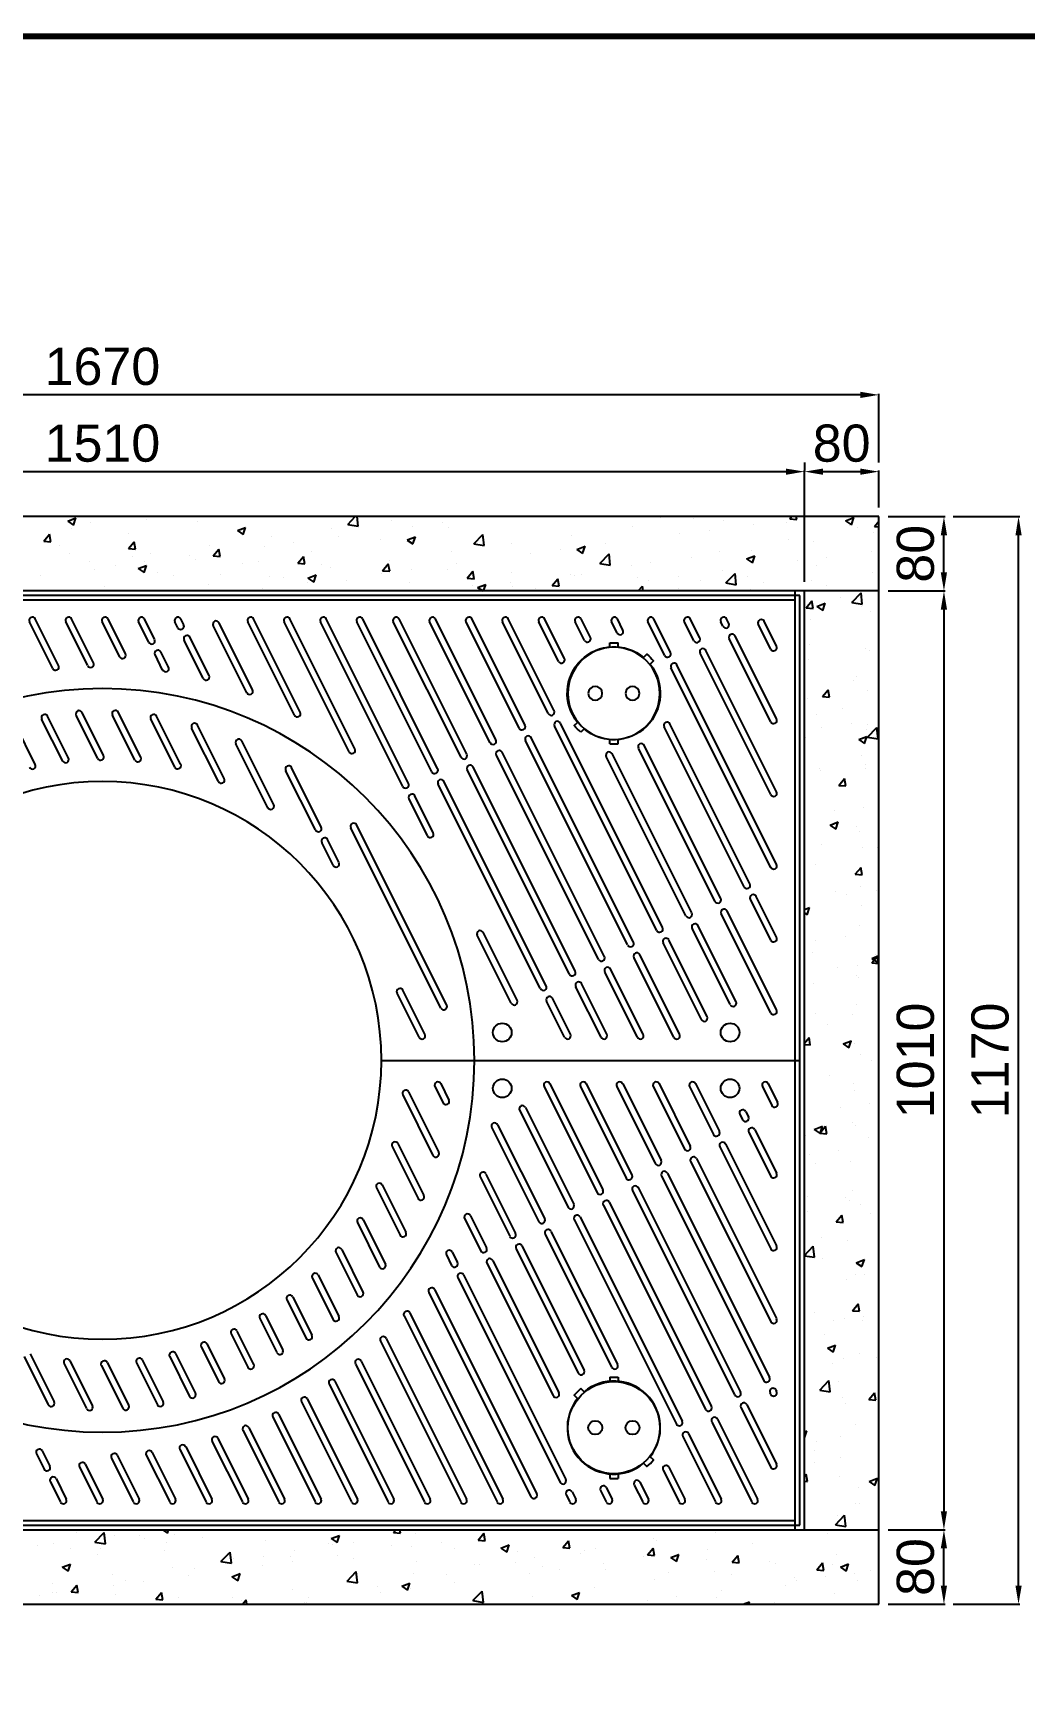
# Model space of a CAD drawing. Header units: millimetres. Extents: x 12459 to 17892, y -30913 to -27071.
# Drawn here: x 13525 to 14592, y -28987 to -27197 of the extents above; entities that cross this region are included whole.
import ezdxf

# ---------------------------------------------------------------- set-up
doc = ezdxf.new("R2010")
doc.units = ezdxf.units.MM
for name, color, linetype in [('LAYOUT', 7, 'Continuous'), ('받침틀', 251, 'Continuous'), ('압연강', 40, 'Continuous')]:
    doc.layers.add(name, color=color, linetype=linetype)
doc.styles.get("Standard").update_dxf_attribs({"font": 'arial.ttf'})
doc.dimstyles.new('ISO-25', dxfattribs={"dimtxt": 40, "dimasz": 20, "dimexe": 1.25, "dimexo": 10, "dimgap": 10, "dimtad": 1, "dimdec": 0, "dimtxsty": 'Standard', "dimcen": 2.5, "dimclrd": 3, "dimclre": 3, "dimclrt": 3, "dimadec": 0, "dimazin": 0, "dimtfac": 1, "dimtdec": 0, "dimtmove": 0, "dimatfit": 3, "dimfxl": 0, "dimarcsym": 0})

# ---------------------------------------------------------------- blocks, each defined once
blk = doc.blocks.new('*D7')
at = {"color": 3, "lineweight": -2, "transparency": 16777216}
for p, q in [((4485.9, -30233.9), (4485.9, -30242.7)), ((5995.9, -30362.3), (5995.9, -30242.7)), ((4505.9, -30243.9), (5975.9, -30243.9))]:
    blk.add_line(p, q, dxfattribs=at)
at = {"color": 3, "transparency": 16777216}
for points in [[(4505.9, -30240.6), (4505.9, -30247.3), (4485.9, -30243.9)], [(5975.9, -30240.6), (5975.9, -30247.3), (5995.9, -30243.9)]]:
    blk.add_solid(points, dxfattribs=at)
at = {"layer": 'Defpoints', "color": 0, "transparency": 16777216}
for p in [(4485.9, -30243.9), (5995.9, -30243.9), (5995.9, -30372.3)]:
    blk.add_point(p, dxfattribs=at)
at = {"color": 3, "transparency": 16777216, "insert": (5240.9, -30213.5), "char_height": 40, "attachment_point": 5}
blk.add_mtext('1510', dxfattribs=at)
blk = doc.blocks.new('*D8')
at = {"color": 3, "lineweight": -2, "transparency": 16777216}
for p, q in [((5995.9, -30233.9), (5995.9, -30242.7)), ((6075.9, -30282.3), (6075.9, -30242.7)), ((6015.9, -30243.9), (6055.9, -30243.9))]:
    blk.add_line(p, q, dxfattribs=at)
at = {"color": 3, "transparency": 16777216}
for points in [[(6015.9, -30240.6), (6015.9, -30247.3), (5995.9, -30243.9)], [(6055.9, -30240.6), (6055.9, -30247.3), (6075.9, -30243.9)]]:
    blk.add_solid(points, dxfattribs=at)
at = {"layer": 'Defpoints', "color": 0, "transparency": 16777216}
for p in [(5995.9, -30243.9), (6075.9, -30243.9), (6075.9, -30292.3)]:
    blk.add_point(p, dxfattribs=at)
at = {"color": 3, "transparency": 16777216, "insert": (6035.9, -30213.5), "char_height": 40, "attachment_point": 5}
blk.add_mtext('80', dxfattribs=at)
blk = doc.blocks.new('*D3')
at = {"color": 3, "lineweight": -2, "transparency": 16777216}
for p, q in [((4405.9, -30233.9), (4405.9, -30160.1)), ((6055.9, -30161.3), (4425.9, -30161.3)), ((6075.9, -30233.9), (6075.9, -30160.1))]:
    blk.add_line(p, q, dxfattribs=at)
at = {"color": 3, "transparency": 16777216}
for points in [[(4425.9, -30158), (4425.9, -30164.7), (4405.9, -30161.3)], [(6055.9, -30158), (6055.9, -30164.7), (6075.9, -30161.3)]]:
    blk.add_solid(points, dxfattribs=at)
at = {"layer": 'Defpoints', "color": 0, "transparency": 16777216}
for p in [(4405.9, -30161.3), (4405.9, -30243.9), (6075.9, -30243.9)]:
    blk.add_point(p, dxfattribs=at)
at = {"color": 3, "transparency": 16777216, "insert": (5240.9, -30130.9), "char_height": 40, "attachment_point": 5}
blk.add_mtext('1670', dxfattribs=at)
blk = doc.blocks.new('*D9')
at = {"color": 3, "lineweight": -2, "transparency": 16777216}
for p, q in [((6085.9, -30292.3), (6147.1, -30292.3)), ((6145.9, -30352.3), (6145.9, -30312.3)), ((6085.9, -30372.3), (6147.1, -30372.3))]:
    blk.add_line(p, q, dxfattribs=at)
at = {"color": 3, "transparency": 16777216}
for points in [[(6142.5, -30312.3), (6149.2, -30312.3), (6145.9, -30292.3)], [(6142.5, -30352.3), (6149.2, -30352.3), (6145.9, -30372.3)]]:
    blk.add_solid(points, dxfattribs=at)
at = {"layer": 'Defpoints', "color": 0, "transparency": 16777216}
for p in [(6075.9, -30292.3), (6145.9, -30292.3), (6075.9, -30372.3)]:
    blk.add_point(p, dxfattribs=at)
at = {"color": 3, "transparency": 16777216, "insert": (6115.4, -30332.3), "char_height": 40, "attachment_point": 5, "rotation": 90}
blk.add_mtext('80', dxfattribs=at)
blk = doc.blocks.new('*D4')
at = {"color": 3, "lineweight": -2, "transparency": 16777216}
for p, q in [((6126.5, -30372.3), (6147.1, -30372.3)), ((6145.9, -30392.3), (6145.9, -31362.3)), ((6085.9, -31382.3), (6147.1, -31382.3))]:
    blk.add_line(p, q, dxfattribs=at)
at = {"color": 3, "transparency": 16777216}
for points in [[(6142.5, -30392.3), (6149.2, -30392.3), (6145.9, -30372.3)], [(6142.5, -31362.3), (6149.2, -31362.3), (6145.9, -31382.3)]]:
    blk.add_solid(points, dxfattribs=at)
at = {"layer": 'Defpoints', "color": 0, "transparency": 16777216}
for p in [(6116.5, -30372.3), (6075.9, -31382.3), (6145.9, -31382.3)]:
    blk.add_point(p, dxfattribs=at)
at = {"color": 3, "transparency": 16777216, "insert": (6115.4, -30877.3), "char_height": 40, "attachment_point": 5, "rotation": 90}
blk.add_mtext('1010', dxfattribs=at)
blk = doc.blocks.new('*D5')
at = {"color": 3, "lineweight": -2, "transparency": 16777216}
for p, q in [((6135.9, -31382.3), (6144.6, -31382.3)), ((6145.9, -31442.3), (6145.9, -31402.3)), ((6085.9, -31462.3), (6147.1, -31462.3))]:
    blk.add_line(p, q, dxfattribs=at)
at = {"color": 3, "transparency": 16777216}
for points in [[(6142.5, -31402.3), (6149.2, -31402.3), (6145.9, -31382.3)], [(6142.5, -31442.3), (6149.2, -31442.3), (6145.9, -31462.3)]]:
    blk.add_solid(points, dxfattribs=at)
at = {"layer": 'Defpoints', "color": 0, "transparency": 16777216}
for p in [(6145.9, -31382.3), (6145.9, -31382.3), (6075.9, -31462.3)]:
    blk.add_point(p, dxfattribs=at)
at = {"color": 3, "transparency": 16777216, "insert": (6115.4, -31422.3), "char_height": 40, "attachment_point": 5, "rotation": 90}
blk.add_mtext('80', dxfattribs=at)
blk = doc.blocks.new('*D2')
at = {"color": 3, "lineweight": -2, "transparency": 16777216}
for p, q in [((6155.9, -30292.3), (6227.4, -30292.3)), ((6226.1, -31442.3), (6226.1, -30312.3)), ((6155.9, -31462.3), (6227.4, -31462.3))]:
    blk.add_line(p, q, dxfattribs=at)
at = {"color": 3, "transparency": 16777216}
for points in [[(6222.8, -30312.3), (6229.5, -30312.3), (6226.1, -30292.3)], [(6222.8, -31442.3), (6229.5, -31442.3), (6226.1, -31462.3)]]:
    blk.add_solid(points, dxfattribs=at)
at = {"layer": 'Defpoints', "color": 0, "transparency": 16777216}
for p in [(6145.9, -30292.3), (6226.1, -30292.3), (6145.9, -31462.3)]:
    blk.add_point(p, dxfattribs=at)
at = {"color": 3, "transparency": 16777216, "insert": (6195.7, -30877.3), "char_height": 40, "attachment_point": 5, "rotation": 90}
blk.add_mtext('1170', dxfattribs=at)
blk = doc.blocks.new('AG1510')
for p, q in [((18375.3, -29500.4), (16875.3, -29500.4)), ((18375.3, -30000.4), (18375.3, -29500.4)), ((17925.3, -30000.4), (18375.3, -30000.4)), ((18375.3, -30500.4), (18375.3, -30000.4)), ((16875.3, -30500.4), (18375.3, -30500.4))]:
    blk.add_line(p, q)
for points in [[(18139.7, -29647.3, -0.045549), (18132.7, -29640.2), (18136.2, -29636.7, -0.904534), (18207.3, -29567), (18210.9, -29563.5, -0.045549), (18217.9, -29570.7), (18214.3, -29574.2, -0.904534), (18143.2, -29643.8)], [(18139.7, -30353.5, 0.045549), (18132.7, -30360.7), (18136.2, -30364.2, 0.904534), (18207.3, -30433.8), (18210.9, -30437.3, 0.045549), (18217.9, -30430.2), (18214.3, -30426.7, 0.904534), (18143.2, -30357)]]:
    blk.add_lwpolyline(points, format="xyb", close=True)
for centre in [(18055.3, -29970.4), (18300.3, -29970.4), (18055.3, -30030.4), (18300.3, -30030.4)]:
    blk.add_circle(centre, 10)
for radius, start, end in [(400, 0, 180), (300, 0, 180), (400, 180, 0), (300, 180, 0)]:
    blk.add_arc((17625.3, -30000.4), radius, start, end)
at = {"layer": '압연강'}
for p, q in [((17578.1, -29575.7), (17553, -29525.4)), ((17615.7, -29572.6), (17592.1, -29525.4)), ((17650.1, -29563), (17631.3, -29525.4)), ((17681.4, -29547.4), (17670.4, -29525.4)), ((17712.7, -29531.7), (17709.5, -29525.4)), ((17838, -29625.8), (17787.8, -29525.4)), ((17896.8, -29665.3), (17826.9, -29525.4)), ((17954.5, -29702.4), (17866, -29525.4)), ((17985.8, -29686.8), (17905.2, -29525.4)), ((18017.1, -29671.1), (17944.3, -29525.4)), ((18048.5, -29655.5), (17983.4, -29525.4)), ((18079.8, -29639.8), (18022.6, -29525.4)), ((18111.1, -29624.2), (18061.7, -29525.4)), ((18122.1, -29568), (18100.8, -29525.4)), ((18150, -29545.5), (18140, -29525.4)), ((18185.1, -29537.4), (18179.1, -29525.4)), ((18236.3, -29561.6), (18218.2, -29525.4)), ((18267.6, -29545.9), (18257.4, -29525.4)), ((18298.9, -29530.2), (18296.5, -29525.4)), ((17571.9, -29578.8), (17546.7, -29528.6)), ((17609.4, -29575.7), (17585.9, -29528.6)), ((17643.8, -29566.2), (17625, -29528.6)), ((17675.1, -29550.5), (17664.1, -29528.6)), ((17706.4, -29534.9), (17703.3, -29528.6)), ((17740, -29586.4), (17719.4, -29545.2)), ((17780.5, -29604.8), (17744.4, -29532.6)), ((17786.8, -29601.7), (17750.7, -29529.5)), ((17831.7, -29628.9), (17781.5, -29528.6)), ((17890.6, -29668.4), (17820.7, -29528.6)), ((17948.3, -29705.6), (17859.8, -29528.6)), ((17979.6, -29689.9), (17898.9, -29528.6)), ((18010.9, -29674.2), (17938, -29528.6)), ((18042.2, -29658.6), (17977.2, -29528.6)), ((18073.5, -29642.9), (18016.3, -29528.6)), ((18104.8, -29627.3), (18055.4, -29528.6)), ((18115.9, -29571.2), (18094.6, -29528.6)), ((18143.7, -29548.6), (18133.7, -29528.6)), ((18178.8, -29540.5), (18172.8, -29528.6)), ((18230, -29564.7), (18212, -29528.6)), ((18261.3, -29549), (18251.1, -29528.6)), ((18292.6, -29533.4), (18290.2, -29528.6)), ((18350.3, -29633), (18305.6, -29543.7)), ((18344, -29557.9), (18330.6, -29531.1)), ((18350.3, -29554.8), (18336.9, -29528)), ((17696.3, -29577.3), (17688.1, -29560.8)), ((17733.7, -29589.5), (17713.1, -29548.3)), ((18344, -29714.4), (18268, -29562.4)), ((18350.3, -29711.3), (18274.3, -29559.3)), ((18344, -29636.2), (18299.3, -29546.8)), ((17690, -29580.4), (17681.8, -29563.9)), ((18344, -29792.7), (18236.7, -29578.1)), ((18350.3, -29789.6), (18243, -29575)), ((17582.5, -29678.3), (17559.9, -29633.3)), ((17588.7, -29675.1), (17566.2, -29630.1)), ((17620.2, -29675.5), (17597.1, -29629.2)), ((17626.4, -29672.3), (17603.3, -29626.1)), ((17660.2, -29677.3), (17636.1, -29629)), ((17666.5, -29674.2), (17642.3, -29625.8)), ((17703.2, -29684.9), (17677.3, -29633.1)), ((17709.4, -29681.8), (17683.5, -29630)), ((17553, -29681.9), (17531.6, -29639.1)), ((17750, -29700.3), (17721.2, -29642.8)), ((17756.3, -29697.2), (17727.5, -29639.6)), ((18221.4, -29860.6), (18111.5, -29640.7)), ((18227.7, -29857.5), (18117.8, -29637.6)), ((18315.4, -29813.6), (18229.3, -29641.6)), ((18321.6, -29810.5), (18235.6, -29638.4)), ((17803.2, -29728.5), (17768.9, -29659.8)), ((17809.5, -29725.3), (17775.1, -29656.7)), ((18165.1, -29888.8), (18055.2, -29668.9)), ((18190.1, -29876.2), (18080.2, -29656.4)), ((18196.4, -29873.1), (18086.5, -29653.2)), ((18259, -29841.8), (18173.3, -29670.4)), ((18284.1, -29829.3), (18201.8, -29664.7)), ((18290.3, -29826.1), (18208, -29661.6)), ((17854.4, -29752.5), (17822.3, -29688.5)), ((17860.6, -29749.4), (17828.6, -29685.3)), ((18127.5, -29907.5), (18017.6, -29687.7)), ((18133.8, -29904.4), (18023.9, -29684.5)), ((18158.8, -29891.9), (18048.9, -29672)), ((18252.8, -29844.9), (18167.1, -29673.5)), ((18096.2, -29923.2), (17986.3, -29703.3)), ((18102.5, -29920.1), (17992.6, -29700.2)), ((17974.9, -29758.8), (17955, -29719)), ((17981.1, -29755.6), (17961.2, -29715.8)), ((17989.3, -29944.1), (17892.4, -29750.3)), ((17995.5, -29940.9), (17898.6, -29747.1)), ((17873.3, -29790.4), (17861.1, -29765.9)), ((17879.6, -29787.3), (17867.3, -29762.8)), ((18344, -29870.9), (18322.1, -29827)), ((18350.3, -29867.8), (18328.3, -29823.9)), ((18344, -29949.2), (18290.8, -29842.7)), ((18350.3, -29946.1), (18297, -29839.6)), ((18064.9, -29938.8), (18028.4, -29865.8)), ((18071.2, -29935.7), (18034.6, -29862.6)), ((18300.5, -29940.4), (18259.5, -29858.3)), ((18306.8, -29937.3), (18265.7, -29855.2)), ((18269.4, -29956.5), (18228.2, -29874)), ((18275.6, -29953.3), (18234.4, -29870.9)), ((18206.9, -29972.3), (18171.8, -29902.2)), ((18239.7, -29975.4), (18196.9, -29889.7)), ((18246, -29972.3), (18203.1, -29886.5)), ((18161.5, -29975.4), (18134.2, -29921)), ((18167.7, -29972.3), (18140.5, -29917.8)), ((18200.6, -29975.4), (18165.5, -29905.3)), ((17965.8, -29975.4), (17942.1, -29928)), ((17972.1, -29972.3), (17948.4, -29924.9)), ((18122.3, -29975.4), (18102.9, -29936.6)), ((18128.6, -29972.3), (18109.2, -29933.5)), ((17982.8, -30028.6), (17991.6, -30046.1)), ((17989.1, -30025.4), (17997.9, -30043)), ((18100.2, -30028.6), (18157.3, -30142.7)), ((18106.5, -30025.4), (18163.5, -30139.5)), ((18139.4, -30028.6), (18188.6, -30127)), ((18145.6, -30025.4), (18194.8, -30123.9)), ((18178.5, -30028.6), (18219.9, -30111.4)), ((18184.8, -30025.4), (18226.2, -30108.2)), ((18217.6, -30028.6), (18251.2, -30095.7)), ((18223.9, -30025.4), (18257.5, -30092.6)), ((18256.8, -30028.6), (18282.5, -30080.1)), ((18263, -30025.4), (18288.8, -30076.9)), ((18335, -30028.6), (18345.1, -30048.8)), ((18341.3, -30025.4), (18351.4, -30045.6)), ((17948.2, -30037.5), (17980.7, -30102.6)), ((17954.4, -30034.3), (17987, -30099.4)), ((18073.8, -30054), (18126, -30158.3)), ((18080.1, -30050.9), (18132.2, -30155.2)), ((18310.8, -30058.4), (18313.8, -30064.4)), ((18317.1, -30055.3), (18320.1, -30061.3)), ((18044.1, -30072.8), (18094.7, -30174)), ((18050.3, -30069.7), (18100.9, -30170.8)), ((18320.5, -30077.8), (18344, -30124.8)), ((18326.8, -30074.7), (18350.3, -30121.7)), ((17936.8, -30093), (17964.7, -30148.9)), ((17943.1, -30089.9), (17971, -30145.7)), ((18289.2, -30093.5), (18344, -30203.1)), ((18295.5, -30090.3), (18350.3, -30200)), ((18257.9, -30109.1), (18344, -30281.4)), ((18264.2, -30106), (18350.3, -30278.2)), ((17926.2, -30134.4), (17951.6, -30185.2)), ((18031.4, -30125.7), (18063.4, -30189.6)), ((18037.7, -30122.6), (18069.6, -30186.5)), ((18226.6, -30124.8), (18336.5, -30344.7)), ((18232.9, -30121.6), (18342.8, -30341.5)), ((17919.9, -30137.6), (17945.3, -30188.3)), ((18170.3, -30153), (18280.2, -30372.8)), ((18195.3, -30140.4), (18305.2, -30360.3)), ((18201.6, -30137.3), (18311.5, -30357.2)), ((17905.7, -30171.8), (17929.6, -30219.5)), ((18014.7, -30170.6), (18032.1, -30205.3)), ((18021, -30167.5), (18038.3, -30202.1)), ((18132.7, -30171.7), (18242.6, -30391.6)), ((18138.9, -30168.6), (18248.9, -30388.5)), ((18164, -30156.1), (18273.9, -30376)), ((17899.5, -30174.9), (17923.4, -30222.7)), ((18101.4, -30187.4), (18172.9, -30330.5)), ((18107.6, -30184.3), (18179.2, -30327.3)), ((17876.3, -30206.8), (17899.3, -30252.7)), ((17882.6, -30203.7), (17905.5, -30249.6)), ((18001.4, -30206.6), (18007, -30217.8)), ((18070.1, -30203), (18137, -30336.8)), ((18076.3, -30199.9), (18143.2, -30333.7)), ((17995.2, -30209.7), (18000.8, -30220.9)), ((18038.8, -30218.7), (18109.9, -30361)), ((18045, -30215.6), (18116.2, -30357.9)), ((17850.9, -30234.3), (17873.3, -30279.1)), ((17857.2, -30231.2), (17879.6, -30276)), ((18007.5, -30234.3), (18117.4, -30454.2)), ((18013.7, -30231.2), (18123.7, -30451.1)), ((17823.6, -30257.9), (17844.2, -30299.2)), ((17829.9, -30254.8), (17850.5, -30296.1)), ((17976.2, -30250), (18086.1, -30469.9)), ((17982.4, -30246.9), (18092.4, -30466.7)), ((17794.5, -30277.9), (17812.9, -30314.8)), ((17800.7, -30274.8), (17819.2, -30311.7)), ((17949.6, -30275.1), (18049.8, -30475.4)), ((17955.9, -30272), (18056, -30472.3)), ((17763.7, -30294.6), (17781.6, -30330.5)), ((17769.9, -30291.5), (17787.9, -30327.4)), ((17731.5, -30308.5), (17750.3, -30346.1)), ((17737.7, -30305.4), (17756.6, -30343)), ((17924.2, -30302.6), (18010.6, -30475.4)), ((17930.4, -30299.4), (18016.9, -30472.3)), ((17541.1, -30319.1), (17567, -30370.9)), ((17547.4, -30316), (17573.3, -30367.8)), ((17584.1, -30326.7), (17608.2, -30375)), ((17590.3, -30323.6), (17614.5, -30371.9)), ((17624.1, -30328.5), (17647.2, -30374.8)), ((17630.4, -30325.4), (17653.5, -30371.7)), ((17661.8, -30325.7), (17684.4, -30370.8)), ((17668.1, -30322.6), (17690.6, -30367.6)), ((17697.6, -30318.9), (17719, -30361.8)), ((17703.8, -30315.8), (17725.3, -30358.7)), ((17897.3, -30327), (17971.5, -30475.4)), ((17903.5, -30323.9), (17977.7, -30472.3)), ((17869, -30348.6), (17932.4, -30475.4)), ((17875.2, -30345.5), (17938.6, -30472.3)), ((17839.3, -30367.6), (17893.2, -30475.4)), ((17845.6, -30364.5), (17899.5, -30472.3)), ((18343.2, -30358.1), (18344, -30359.6)), ((18349.5, -30354.9), (18350.3, -30356.5)), ((17808.4, -30384), (17854.1, -30475.4)), ((17814.7, -30380.9), (17860.4, -30472.3)), ((18286.9, -30386.2), (18329.9, -30472.3)), ((18311.9, -30373.7), (18344, -30437.9)), ((18318.2, -30370.6), (18350.3, -30434.7)), ((17776.4, -30398.3), (17815, -30475.4)), ((17782.7, -30395.2), (17821.2, -30472.3)), ((18255.6, -30401.9), (18290.8, -30472.3)), ((18280.6, -30389.4), (18323.7, -30475.4)), ((17560.5, -30420.5), (17568.7, -30436.9)), ((17678.7, -30422.1), (17703.8, -30472.3)), ((17708.5, -30419), (17736.7, -30475.4)), ((17714.8, -30415.9), (17743, -30472.3)), ((17743.1, -30410), (17775.8, -30475.4)), ((17749.4, -30406.9), (17782.1, -30472.3)), ((18249.3, -30405), (18284.5, -30475.4)), ((17554.3, -30423.6), (17562.5, -30440.1)), ((17600.5, -30437.8), (17619.3, -30475.4)), ((17606.8, -30434.7), (17625.6, -30472.3)), ((17634.9, -30428.3), (17658.4, -30475.4)), ((17641.1, -30425.1), (17664.7, -30472.3)), ((17672.4, -30425.2), (17697.6, -30475.4)), ((18234.5, -30438), (18251.7, -30472.3)), ((17569.2, -30453.5), (17580.2, -30475.4)), ((17575.5, -30450.3), (17586.4, -30472.3)), ((18197.1, -30457.2), (18206.3, -30475.4)), ((18203.4, -30454), (18212.5, -30472.3)), ((18228.3, -30441.2), (18245.4, -30475.4)), ((18124.1, -30467.6), (18128, -30475.4)), ((18130.4, -30464.5), (18134.3, -30472.3)), ((18161, -30463.1), (18167.1, -30475.4)), ((18167.2, -30459.9), (18173.4, -30472.3))]:
    blk.add_line(p, q, dxfattribs=at)
for centre, start, end in [((17549.9, -29527), 26.5651, 206.5651), ((17589, -29527), 26.5651, 206.5651), ((17628.1, -29527), 26.5651, 206.5651), ((17667.3, -29527), 26.5651, 206.5651), ((17706.4, -29527), 26.5651, 206.5651), ((17784.7, -29527), 26.5651, 206.5651), ((17823.8, -29527), 26.5651, 206.5651), ((17862.9, -29527), 26.5651, 206.5651), ((17902, -29527), 26.5651, 206.5651), ((17941.2, -29527), 26.5651, 206.5651), ((17980.3, -29527), 26.5651, 206.5651), ((18019.4, -29527), 26.5651, 206.5651), ((18058.6, -29527), 26.5651, 206.5651), ((18097.7, -29527), 26.5651, 206.5651), ((18136.8, -29527), 26.5651, 206.5651), ((18176, -29527), 26.5651, 206.5651), ((18215.1, -29527), 26.5651, 206.5651), ((18254.2, -29527), 26.5651, 206.5651), ((18293.4, -29527), 26.5651, 206.5651), ((18333.8, -29529.6), 26.5651, 206.5651), ((17709.5, -29533.3), 206.5651, 26.5651), ((17716.2, -29546.7), 26.5651, 206.5651), ((17747.6, -29531.1), 26.5651, 206.5651), ((18181.9, -29539), 206.5651, 26.5651), ((18295.8, -29531.8), 206.5651, 26.5651), ((18302.5, -29545.2), 26.5651, 206.5651), ((17646.9, -29564.6), 206.5651, 26.5651), ((17678.2, -29549), 206.5651, 26.5651), ((17684.9, -29562.4), 26.5651, 206.5651), ((18146.9, -29547), 206.5651, 26.5651), ((18233.2, -29563.1), 206.5651, 26.5651), ((18264.5, -29547.5), 206.5651, 26.5651), ((18271.2, -29560.9), 26.5651, 206.5651), ((18347.2, -29556.3), 206.5651, 26.5651), ((17575, -29577.2), 206.5651, 26.5651), ((17612.6, -29574.2), 206.5651, 26.5651), ((17693.2, -29578.8), 206.5651, 26.5651), ((18119, -29569.6), 206.5651, 26.5651), ((18239.9, -29576.5), 26.5651, 206.5651), ((17736.9, -29587.9), 206.5651, 26.5651), ((17783.6, -29603.2), 206.5651, 26.5651), ((17563.1, -29631.7), 26.5651, 206.5651), ((17600.2, -29627.6), 26.5651, 206.5651), ((17639.2, -29627.4), 26.5651, 206.5651), ((17680.4, -29631.6), 26.5651, 206.5651), ((17834.8, -29627.4), 206.5651, 26.5651), ((18107.9, -29625.7), 206.5651, 26.5651), ((18347.2, -29634.6), 206.5651, 26.5651), ((17724.4, -29641.2), 26.5651, 206.5651), ((18076.6, -29641.4), 206.5651, 26.5651), ((18083.3, -29654.8), 26.5651, 206.5651), ((18114.6, -29639.1), 26.5651, 206.5651), ((18232.5, -29640), 26.5651, 206.5651), ((17772, -29658.2), 26.5651, 206.5651), ((17893.7, -29666.8), 206.5651, 26.5651), ((18045.3, -29657), 206.5651, 26.5651), ((18052, -29670.4), 26.5651, 206.5651), ((18170.2, -29672), 26.5651, 206.5651), ((18204.9, -29663.1), 26.5651, 206.5651), ((17549.9, -29683.5), 206.5651, 26.5651), ((17585.6, -29676.7), 206.5651, 26.5651), ((17623.3, -29673.9), 206.5651, 26.5651), ((17663.4, -29675.8), 206.5651, 26.5651), ((17706.3, -29683.3), 206.5651, 26.5651), ((17825.5, -29686.9), 26.5651, 206.5651), ((17982.7, -29688.3), 206.5651, 26.5651), ((18014, -29672.7), 206.5651, 26.5651), ((18020.7, -29686.1), 26.5651, 206.5651), ((17753.1, -29698.8), 206.5651, 26.5651), ((17951.4, -29704), 206.5651, 26.5651), ((17989.4, -29701.8), 26.5651, 206.5651), ((17958.1, -29717.4), 26.5651, 206.5651), ((18347.2, -29712.9), 206.5651, 26.5651), ((17806.3, -29726.9), 206.5651, 26.5651), ((17857.5, -29750.9), 206.5651, 26.5651), ((17895.5, -29748.7), 26.5651, 206.5651), ((17978, -29757.2), 206.5651, 26.5651), ((17864.2, -29764.4), 26.5651, 206.5651), ((17876.5, -29788.9), 206.5651, 26.5651), ((18347.2, -29791.1), 206.5651, 26.5651), ((18318.5, -29812.1), 206.5651, 26.5651), ((18287.2, -29827.7), 206.5651, 26.5651), ((18325.2, -29825.5), 26.5651, 206.5651), ((18255.9, -29843.4), 206.5651, 26.5651), ((18293.9, -29841.1), 26.5651, 206.5651), ((18031.5, -29864.2), 26.5651, 206.5651), ((18224.6, -29859), 206.5651, 26.5651), ((18262.6, -29856.8), 26.5651, 206.5651), ((18193.3, -29874.7), 206.5651, 26.5651), ((18200, -29888.1), 26.5651, 206.5651), ((18231.3, -29872.4), 26.5651, 206.5651), ((18347.2, -29869.4), 206.5651, 26.5651), ((18162, -29890.3), 206.5651, 26.5651), ((18168.7, -29903.7), 26.5651, 206.5651), ((18099.4, -29921.6), 206.5651, 26.5651), ((18130.7, -29906), 206.5651, 26.5651), ((18137.4, -29919.4), 26.5651, 206.5651), ((17945.2, -29926.4), 26.5651, 206.5651), ((18068.1, -29937.3), 206.5651, 26.5651), ((18106.1, -29935), 26.5651, 206.5651), ((18303.6, -29938.9), 206.5651, 26.5651), ((17992.4, -29942.5), 206.5651, 26.5651), ((18272.5, -29954.9), 206.5651, 26.5651), ((18347.2, -29947.6), 206.5651, 26.5651), ((17969, -29973.9), 206.5651, 26.5651), ((18125.5, -29973.9), 206.5651, 26.5651), ((18164.6, -29973.9), 206.5651, 26.5651), ((18203.7, -29973.9), 206.5651, 26.5651), ((18242.9, -29973.9), 206.5651, 26.5651), ((17986, -30027), 26.5651, 206.5651), ((18103.4, -30027), 26.5651, 206.5651), ((18142.5, -30027), 26.5651, 206.5651), ((18181.6, -30027), 26.5651, 206.5651), ((18220.8, -30027), 26.5651, 206.5651), ((18259.9, -30027), 26.5651, 206.5651), ((18338.2, -30027), 26.5651, 206.5651), ((17951.3, -30035.9), 26.5651, 206.5651), ((17994.7, -30044.5), 206.5651, 26.5651), ((18348.2, -30047.2), 206.5651, 26.5651), ((18077, -30052.5), 26.5651, 206.5651), ((18313.9, -30056.9), 26.5651, 206.5651), ((18316.9, -30062.8), 206.5651, 26.5651), ((18047.2, -30071.2), 26.5651, 206.5651), ((18285.6, -30078.5), 206.5651, 26.5651), ((18323.6, -30076.3), 26.5651, 206.5651), ((17939.9, -30091.5), 26.5651, 206.5651), ((17983.8, -30101), 206.5651, 26.5651), ((18254.3, -30094.1), 206.5651, 26.5651), ((18292.3, -30091.9), 26.5651, 206.5651), ((18223, -30109.8), 206.5651, 26.5651), ((18261, -30107.6), 26.5651, 206.5651), ((17923.1, -30136), 26.5651, 206.5651), ((18034.5, -30124.1), 26.5651, 206.5651), ((18191.7, -30125.4), 206.5651, 26.5651), ((18198.4, -30138.9), 26.5651, 206.5651), ((18229.7, -30123.2), 26.5651, 206.5651), ((18347.2, -30123.3), 206.5651, 26.5651), ((17967.9, -30147.3), 206.5651, 26.5651), ((18160.4, -30141.1), 206.5651, 26.5651), ((18167.1, -30154.5), 26.5651, 206.5651), ((17902.6, -30173.3), 26.5651, 206.5651), ((18017.9, -30169), 26.5651, 206.5651), ((18097.8, -30172.4), 206.5651, 26.5651), ((18129.1, -30156.8), 206.5651, 26.5651), ((18135.8, -30170.2), 26.5651, 206.5651), ((17948.5, -30186.8), 206.5651, 26.5651), ((18066.5, -30188.1), 206.5651, 26.5651), ((18104.5, -30185.8), 26.5651, 206.5651), ((17879.5, -30205.3), 26.5651, 206.5651), ((17998.3, -30208.2), 26.5651, 206.5651), ((18035.2, -30203.7), 206.5651, 26.5651), ((18073.2, -30201.5), 26.5651, 206.5651), ((18347.2, -30201.5), 206.5651, 26.5651), ((17926.5, -30221.1), 206.5651, 26.5651), ((18003.9, -30219.4), 206.5651, 26.5651), ((18041.9, -30217.1), 26.5651, 206.5651), ((17854.1, -30232.8), 26.5651, 206.5651), ((18010.6, -30232.8), 26.5651, 206.5651), ((17826.7, -30256.4), 26.5651, 206.5651), ((17902.4, -30251.2), 206.5651, 26.5651), ((17979.3, -30248.4), 26.5651, 206.5651), ((17797.6, -30276.4), 26.5651, 206.5651), ((17876.5, -30277.6), 206.5651, 26.5651), ((17952.7, -30273.6), 26.5651, 206.5651), ((18347.2, -30279.8), 206.5651, 26.5651), ((17766.8, -30293), 26.5651, 206.5651), ((17847.4, -30297.6), 206.5651, 26.5651), ((17700.7, -30317.4), 26.5651, 206.5651), ((17734.6, -30306.9), 26.5651, 206.5651), ((17816.1, -30313.3), 206.5651, 26.5651), ((17927.3, -30301), 26.5651, 206.5651), ((17587.2, -30325.1), 26.5651, 206.5651), ((17627.2, -30327), 26.5651, 206.5651), ((17665, -30324.2), 26.5651, 206.5651), ((17784.8, -30328.9), 206.5651, 26.5651), ((17900.4, -30325.4), 26.5651, 206.5651), ((18176.1, -30328.9), 206.5651, 26.5651), ((17753.4, -30344.6), 206.5651, 26.5651), ((17872.1, -30347.1), 26.5651, 206.5651), ((18140.1, -30335.3), 206.5651, 26.5651), ((18339.7, -30343.1), 206.5651, 26.5651), ((17570.2, -30369.3), 206.5651, 26.5651), ((17687.5, -30369.2), 206.5651, 26.5651), ((17722.1, -30360.2), 206.5651, 26.5651), ((17842.4, -30366), 26.5651, 206.5651), ((18113.1, -30359.5), 206.5651, 26.5651), ((18308.4, -30358.7), 206.5651, 26.5651), ((18346.4, -30356.5), 26.5651, 206.5651), ((18347.2, -30358.1), 206.5651, 26.5651), ((17611.4, -30373.5), 206.5651, 26.5651), ((17650.4, -30373.2), 206.5651, 26.5651), ((17811.5, -30382.5), 26.5651, 206.5651), ((18277.1, -30374.4), 206.5651, 26.5651), ((18283.8, -30387.8), 26.5651, 206.5651), ((18315.1, -30372.2), 26.5651, 206.5651), ((17779.5, -30396.8), 26.5651, 206.5651), ((18245.8, -30390), 206.5651, 26.5651), ((18252.5, -30403.5), 26.5651, 206.5651), ((17557.4, -30422), 26.5651, 206.5651), ((17675.6, -30423.6), 26.5651, 206.5651), ((17711.6, -30417.5), 26.5651, 206.5651), ((17746.3, -30408.5), 26.5651, 206.5651), ((17565.6, -30438.5), 206.5651, 26.5651), ((17603.6, -30436.3), 26.5651, 206.5651), ((17638, -30426.7), 26.5651, 206.5651), ((18231.4, -30439.6), 26.5651, 206.5651), ((18347.2, -30436.3), 206.5651, 26.5651), ((17572.3, -30451.9), 26.5651, 206.5651), ((18120.5, -30452.7), 206.5651, 26.5651), ((18164.1, -30461.5), 26.5651, 206.5651), ((18200.3, -30455.6), 26.5651, 206.5651), ((17583.3, -30473.9), 206.5651, 26.5651), ((17622.4, -30473.9), 206.5651, 26.5651), ((17661.6, -30473.9), 206.5651, 26.5651), ((17700.7, -30473.9), 206.5651, 26.5651), ((17739.8, -30473.9), 206.5651, 26.5651), ((17779, -30473.9), 206.5651, 26.5651), ((17818.1, -30473.9), 206.5651, 26.5651), ((17857.2, -30473.9), 206.5651, 26.5651), ((17896.4, -30473.9), 206.5651, 26.5651), ((17935.5, -30473.9), 206.5651, 26.5651), ((17974.6, -30473.9), 206.5651, 26.5651), ((18013.7, -30473.9), 206.5651, 26.5651), ((18052.9, -30473.9), 206.5651, 26.5651), ((18089.2, -30468.3), 206.5651, 26.5651), ((18127.2, -30466.1), 26.5651, 206.5651), ((18131.1, -30473.9), 206.5651, 26.5651), ((18170.3, -30473.9), 206.5651, 26.5651), ((18209.4, -30473.9), 206.5651, 26.5651), ((18248.5, -30473.9), 206.5651, 26.5651), ((18287.7, -30473.9), 206.5651, 26.5651), ((18326.8, -30473.9), 206.5651, 26.5651)]:
    blk.add_arc(centre, 3.5, start, end, dxfattribs=at)
blk = doc.blocks.new('A$C6562381F')
for p, q in [((4.5, 54.5), (-4.5, 54.5)), ((-4.5, 49.3), (-4.5, 54.5)), ((4.5, 49.3), (4.5, 54.5)), ((-4.5, -54.5), (-4.5, -49.3)), ((4.5, -54.5), (4.5, -49.3)), ((4.5, -54.5), (-4.5, -54.5))]:
    blk.add_line(p, q)
for centre, radius in [((0, 0), 49.5), ((-20, 0), 7.5), ((20, 0), 7.5)]:
    blk.add_circle(centre, radius)
blk = doc.blocks.new('A$C53C54652')
at = {"linetype": 'Continuous'}
for p, q in [((-57, 677.5), (-48.1, 680.9)), ((-50.7, 673.2), (-48.1, 680.9)), ((244.2, 673.9), (252.2, 682.3)), ((255.5, 672.2), (254.3, 682.3)), ((394.2, 682.1), (394.2, 682.1)), ((580.1, 681.5), (580.1, 681.5)), ((616, 680.5), (616, 680.5)), ((719.5, 679.8), (721.6, 682.3)), ((727.1, 679.1), (726.5, 682.3)), ((779.7, 677.8), (788.6, 681.2)), ((786.1, 673.5), (788.6, 681.2)), ((-82.7, 656), (-76.5, 663.3)), ((-75.1, 655.3), (-76.6, 663.3)), ((-57, 677.5), (-50.7, 673.2)), ((-52.7, 669), (-52.7, 669)), ((-32.1, 676.3), (-32.1, 676.3)), ((8.2, 663.8), (8.2, 663.8)), ((27.5, 679.5), (27.5, 679.5)), ((82.2, 676.6), (82.2, 676.6)), ((125.5, 667.3), (134.4, 670.7)), ((125.5, 667.3), (131.8, 663.1)), ((131.8, 663.1), (134.4, 670.7)), ((226.9, 669.6), (226.9, 669.6)), ((244.2, 674), (255.5, 672.2)), ((291, 677.7), (291, 677.7)), ((314.3, 671.6), (314.3, 671.6)), ((346.1, 675.8), (346.1, 675.8)), ((352.9, 670.2), (352.9, 670.2)), ((379.7, 652.9), (389.6, 663.2)), ((391, 651.2), (389.6, 663.2)), ((550.8, 671.5), (550.8, 671.5)), ((601.1, 663.7), (601.1, 663.7)), ((632.9, 667.9), (632.9, 667.9)), ((647.9, 678.6), (647.9, 678.6)), ((681, 674.2), (681, 674.2)), ((715.7, 675.8), (715.7, 675.8)), ((719.5, 679.8), (727.1, 679.2)), ((779.7, 677.8), (786.1, 673.5)), ((783.5, 672.9), (783.5, 672.9)), ((792.1, 670.8), (792.1, 670.8)), ((809.8, 664.8), (809.8, 664.8)), ((810.6, 671.8), (815.3, 677.4)), ((810.6, 671.8), (815.3, 671.4)), ((-82.7, 656), (-75.1, 655.3)), ((-65.9, 651.1), (-65.9, 651.1)), ((8.4, 648), (14.6, 655.3)), ((8.4, 648), (16, 647.4)), ((16, 647.4), (14.5, 655.3)), ((95.7, 651.1), (95.7, 651.1)), ((99.5, 640.1), (105.6, 647.4)), ((107.1, 639.4), (105.6, 647.4)), ((154.2, 650.5), (154.2, 650.5)), ((161.7, 660.6), (161.7, 660.6)), ((186, 654.7), (186, 654.7)), ((204.8, 644.8), (204.8, 644.8)), ((234.1, 661), (234.1, 661)), ((278.9, 657.5), (278.9, 657.5)), ((308, 657.2), (316.9, 660.6)), ((308, 657.1), (314.3, 652.9)), ((314.3, 652.9), (316.9, 660.6)), ((355.5, 644.9), (355.5, 644.9)), ((379.7, 652.9), (391, 651.2)), ((420.7, 653.9), (420.7, 653.9)), ((472.8, 646.8), (472.8, 646.8)), ((484.8, 662), (484.8, 662)), ((490.5, 647), (499.4, 650.4)), ((490.5, 647), (496.8, 642.7)), ((496.8, 642.7), (499.4, 650.4)), ((520.9, 653.1), (520.9, 653.1)), ((643.9, 645.3), (643.9, 645.3)), ((678.6, 646.3), (678.6, 646.3)), ((718, 658), (718, 658)), ((744.6, 655.9), (744.6, 655.9)), ((807.6, 645.2), (807.6, 645.2)), ((-54.7, 642.4), (-54.7, 642.4)), ((-33.6, 634), (-33.6, 634)), ((-5.9, 629.4), (-5.9, 629.4)), ((13, 639.5), (13, 639.5)), ((18.8, 626.4), (27.7, 629.8)), ((18.8, 626.4), (25.1, 622.1)), ((25.1, 622.1), (27.7, 629.8)), ((25.9, 633.6), (25.9, 633.6)), ((31.6, 643), (31.6, 643)), ((74, 640), (74, 640)), ((80.8, 636.6), (80.8, 636.6)), ((99.5, 640.1), (107.1, 639.4)), ((130.7, 632.1), (130.7, 632.1)), ((148.6, 633.8), (148.6, 633.8)), ((190.6, 632.1), (196.7, 639.4)), ((190.6, 632.1), (198.2, 631.4)), ((198.2, 631.4), (196.7, 639.4)), ((216.4, 630.9), (216.4, 630.9)), ((225.4, 627.3), (225.4, 627.3)), ((281.7, 624.1), (287.8, 631.4)), ((284.2, 628.1), (284.2, 628.1)), ((289.3, 623.5), (287.8, 631.4)), ((289.5, 635.4), (289.5, 635.4)), ((360.8, 632), (360.8, 632)), ((441, 642.6), (441, 642.6)), ((515.3, 631.9), (525.2, 642.2)), ((515.3, 631.9), (526.6, 630.2)), ((526.6, 630.1), (525.2, 642.2)), ((549.2, 629.3), (549.2, 629.3)), ((569.9, 632.6), (569.9, 632.6)), ((614.4, 638.2), (614.4, 638.2)), ((673, 636.8), (681.9, 640.2)), ((673, 636.8), (679.4, 632.5)), ((679.4, 632.5), (681.9, 640.2)), ((727.7, 634.7), (727.7, 634.7)), ((748.4, 630.2), (748.4, 630.2)), ((759.5, 638.8), (759.5, 638.8)), ((-86.1, 618.9), (-86.1, 618.9)), ((-28, 625.3), (-28, 625.3)), ((39.8, 622.5), (39.8, 622.5)), ((56.7, 619.4), (56.7, 619.4)), ((94.2, 608.8), (94.2, 608.8)), ((107.6, 619.6), (107.6, 619.6)), ((160.1, 618.3), (160.1, 618.3)), ((175.4, 616.7), (175.4, 616.7)), ((200.7, 611), (200.7, 611)), ((201.3, 616.2), (210.2, 619.6)), ((201.3, 616.2), (207.6, 611.9)), ((207.6, 611.9), (210.2, 619.6)), ((243.2, 613.9), (243.2, 613.9)), ((280.9, 621.5), (280.9, 621.5)), ((281.7, 624.1), (289.3, 623.5)), ((311, 611), (311, 611)), ((312.7, 625.7), (312.7, 625.7)), ((352, 625.2), (352, 625.2)), ((372.8, 616.2), (378.9, 623.5)), ((372.8, 616.2), (380.4, 615.5)), ((380.3, 615.5), (378.9, 623.5)), ((383.8, 606), (392.7, 609.4)), ((390.3, 602.3), (392.7, 609.4)), ((419.1, 611.6), (419.1, 611.6)), ((419.8, 622.3), (419.8, 622.3)), ((463.9, 608.2), (470, 615.5)), ((471.4, 607.5), (470, 615.5)), ((483.3, 619.7), (483.3, 619.7)), ((487.6, 619.5), (487.6, 619.5)), ((495.8, 619.9), (495.8, 619.9)), ((555.4, 616.6), (555.4, 616.6)), ((567.6, 613.6), (567.6, 613.6)), ((599.4, 617.8), (599.4, 617.8)), ((623.2, 613.7), (623.2, 613.7)), ((647.5, 624.1), (647.5, 624.1)), ((650.8, 610.9), (660.7, 621.2)), ((650.8, 610.9), (662.1, 609.1)), ((662.1, 609.1), (660.7, 621.2)), ((674.4, 617.4), (674.4, 617.4)), ((691, 610.9), (691, 610.9)), ((743, 613.6), (743, 613.6)), ((808.2, 622.5), (808.2, 622.5)), ((-17.4, 606.7), (-17.4, 606.7)), ((152.6, 604.6), (152.6, 604.6)), ((353.9, 602.7), (353.9, 602.7)), ((378.8, 608.1), (378.8, 608.1)), ((383.8, 606), (389.4, 602.3)), ((421.8, 607.2), (421.8, 607.2)), ((446.6, 605.3), (446.6, 605.3)), ((463.9, 608.2), (471.5, 607.5)), ((487.4, 603), (487.4, 603)), ((514.4, 602.4), (514.4, 602.4)), ((556.7, 602.3), (561.1, 607.5)), ((562, 602.3), (561.1, 607.5)), ((600.3, 604.7), (600.3, 604.7)), ((677, 604.1), (677, 604.1)), ((737.2, 584.3), (743.3, 591.6)), ((744.7, 583.6), (743.2, 591.6)), ((758.8, 608), (758.8, 608)), ((774.2, 595.1), (774.2, 595.1)), ((785.6, 590.9), (785.6, 590.9)), ((786.3, 589.9), (796.2, 600.2)), ((797.6, 588.1), (796.2, 600.2)), ((737.2, 584.3), (744.8, 583.6)), ((748.8, 585.7), (757.7, 589.1)), ((748.8, 585.7), (755.2, 581.4)), ((755.2, 581.4), (757.7, 589.1)), ((786.3, 589.9), (797.6, 588.1)), ((796.9, 585.7), (796.9, 585.7)), ((806.7, 580.2), (806.7, 580.2)), ((741.5, 571.3), (741.5, 571.3)), ((740.8, 545), (740.8, 545)), ((801.3, 540.6), (801.3, 540.6)), ((805.1, 538), (805.1, 538)), ((739.9, 529), (739.9, 529)), ((787.6, 505.5), (787.6, 505.5)), ((791.7, 509.9), (791.7, 509.9)), ((738.4, 486.7), (738.4, 486.7)), ((754.8, 488.8), (760.9, 496.1)), ((754.8, 488.8), (762.4, 488.1)), ((762.3, 488.1), (760.9, 496)), ((803.6, 495.7), (803.6, 495.7)), ((748.1, 469.3), (748.1, 469.3)), ((776.6, 475.7), (776.6, 475.7)), ((735.6, 461.5), (735.6, 461.5)), ((754.2, 455.4), (754.2, 455.4)), ((786, 459.6), (786, 459.6)), ((802, 453.4), (802, 453.4)), ((803.2, 445.1), (813.1, 455.4)), ((803.4, 458.6), (803.4, 458.6)), ((814.5, 443.4), (813.1, 455.4)), ((736.8, 444.5), (736.8, 444.5)), ((793.8, 442.5), (802.6, 445.9)), ((793.8, 442.4), (800.1, 438.2)), ((800.1, 438.2), (802.6, 445.9)), ((803.2, 445.1), (814.5, 443.4)), ((796.6, 424.9), (796.6, 424.9)), ((800.7, 415.8), (800.7, 415.8)), ((751.3, 411.1), (751.3, 411.1)), ((752.6, 409.5), (752.6, 409.5)), ((772.4, 393.2), (778.5, 400.5)), ((780, 392.6), (778.5, 400.5)), ((800.5, 411.1), (800.5, 411.1)), ((772.4, 393.2), (780, 392.6)), ((767.3, 365.7), (767.3, 365.7)), ((798.9, 368.9), (798.9, 368.9)), ((762.8, 350.4), (769.2, 346.1)), ((762.9, 350.4), (771.7, 353.8)), ((769.2, 346.1), (771.7, 353.8)), ((791.3, 349.1), (791.3, 349.1)), ((794.4, 343.4), (794.4, 343.4)), ((753.4, 329.2), (753.4, 329.2)), ((797.4, 326.6), (797.4, 326.6)), ((814.1, 326.2), (814.1, 326.2)), ((747.7, 308.5), (747.7, 308.5)), ((790, 297.7), (796.2, 305)), ((797.6, 297), (796.1, 305)), ((790, 297.7), (797.6, 297)), ((769.1, 278.8), (769.1, 278.8)), ((780.7, 276.1), (780.7, 276.1)), ((795.9, 284.3), (795.9, 284.3)), ((812.5, 280.3), (812.5, 280.3)), ((735.3, 259.6), (740.8, 261.7)), ((735.3, 256), (738.3, 254)), ((738.3, 254), (740.8, 261.7)), ((796.2, 264.1), (796.2, 264.1)), ((794.3, 242), (794.3, 242)), ((747.3, 226), (747.3, 226)), ((779, 230.2), (779, 230.2)), ((744.4, 213.9), (744.4, 213.9)), ((771.2, 196.9), (771.2, 196.9)), ((792.8, 199.7), (792.8, 199.7)), ((807.7, 202.2), (813.8, 209.5)), ((807.7, 202.2), (815.2, 201.5)), ((807.8, 207.1), (815.3, 210)), ((807.8, 207.1), (814.1, 202.9)), ((812.2, 211.1), (812.2, 211.1)), ((815.2, 201.5), (813.7, 209.5)), ((814.1, 202.9), (815.3, 206.6)), ((745.6, 180.1), (745.6, 180.1)), ((791, 188.3), (791, 188.3)), ((793.7, 186.4), (793.7, 186.4)), ((747.3, 147.7), (747.3, 147.7)), ((786.9, 146.5), (786.9, 146.5)), ((791.2, 157.5), (791.2, 157.5)), ((760.3, 136.3), (760.3, 136.3)), ((735.3, 116), (740.3, 121.9)), ((735.3, 114.5), (741.8, 114)), ((741.7, 113.9), (740.3, 121.9)), ((776.9, 115), (785.8, 118.5)), ((776.9, 115), (783.2, 110.8)), ((783.2, 110.8), (785.7, 118.4)), ((789.7, 115.2), (789.7, 115.2)), ((795.8, 103.3), (795.8, 103.3)), ((807.1, 96.8), (807.1, 96.8)), ((762.2, 81.6), (762.2, 81.6)), ((788.1, 72.9), (788.1, 72.9)), ((789, 64.5), (789, 64.5)), ((773.7, 46.7), (773.7, 46.7)), ((805.5, 50.9), (805.5, 50.9)), ((746, 22.9), (754.8, 26.4)), ((746, 22.9), (752.3, 18.7)), ((751.8, 19.1), (757.9, 26.4)), ((751.8, 19.1), (759.4, 18.4)), ((752.3, 18.7), (754.8, 26.4)), ((759.3, 18.4), (757.9, 26.4)), ((786.6, 30.6), (786.6, 30.6)), ((790.6, 27.5), (790.6, 27.5)), ((736.9, 17), (736.9, 17)), ((772.1, 0.8), (772.1, 0.8)), ((804.7, 14.2), (804.7, 14.2)), ((740.3, -3.4), (740.3, -3.4)), ((746.9, -13.1), (746.9, -13.1)), ((785, -11.6), (785, -11.6)), ((738.7, -49.3), (738.7, -49.3)), ((780, -50.7), (780, -50.7)), ((786.8, -43), (786.8, -43)), ((739, -64.9), (739, -64.9)), ((769.4, -76.4), (775.6, -69.1)), ((777, -77.1), (775.5, -69.2)), ((783.5, -53.9), (783.5, -53.9)), ((795.4, -57.6), (795.4, -57.6)), ((806.8, -67.8), (806.8, -67.8)), ((769.4, -76.4), (777, -77.1)), ((735.3, -112.5), (744.9, -102.5)), ((746.3, -114.5), (744.9, -102.5)), ((753.4, -93), (753.4, -93)), ((782, -96.2), (782, -96.2)), ((735.3, -112.8), (746.3, -114.5)), ((754.7, -115.3), (754.7, -115.3)), ((790.9, -120.3), (799.8, -116.9)), ((790.9, -120.3), (797.2, -124.5)), ((797.2, -124.5), (799.8, -116.9)), ((780.4, -138.5), (780.4, -138.5)), ((790.2, -133.3), (790.2, -133.3)), ((800.2, -132.6), (800.2, -132.6)), ((746.6, -173.9), (746.6, -173.9)), ((787.1, -172), (793.2, -164.7)), ((787.1, -172), (794.6, -172.6)), ((794.6, -172.6), (793.1, -164.7)), ((798.6, -178.5), (798.6, -178.5)), ((766.8, -182.7), (766.8, -182.7)), ((778.9, -180.8), (778.9, -180.8)), ((797.8, -183), (797.8, -183)), ((756.8, -197.2), (756.8, -197.2)), ((760, -212.4), (768.9, -209)), ((760, -212.4), (766.3, -216.6)), ((766.3, -216.6), (768.9, -209)), ((765.1, -228.6), (765.1, -228.6)), ((777.3, -223), (777.3, -223)), ((795.1, -218.4), (795.1, -218.4)), ((813.2, -222.2), (813.2, -222.2)), ((751.8, -257.5), (761.7, -247.2)), ((763.1, -259.3), (761.7, -247.2)), ((772.5, -247.6), (772.5, -247.6)), ((751.8, -257.5), (763.1, -259.3)), ((775.8, -265.3), (775.8, -265.3)), ((804.7, -267.5), (810.8, -260.2)), ((804.7, -267.5), (812.3, -268.2)), ((812.2, -268.2), (810.7, -260.2)), ((779.8, -272.3), (779.8, -272.3)), ((735.3, -302.1), (738, -301.1)), ((735.4, -308.7), (737.9, -301.1)), ((789.8, -294.2), (789.8, -294.2)), ((735.3, -308.7), (735.4, -308.7)), ((747.8, -312.5), (747.8, -312.5)), ((774.2, -307.6), (774.2, -307.6)), ((746.2, -334.8), (746.2, -334.8)), ((746.4, -322.4), (746.4, -322.4)), ((774.6, -329.5), (774.6, -329.5)), ((735.3, -350.2), (737.3, -347.8)), ((735.3, -355.4), (738.8, -355.7)), ((738.7, -355.7), (737.3, -347.8)), ((772.7, -349.9), (772.7, -349.9)), ((804.9, -355.6), (813.8, -352.2)), ((804.9, -355.6), (811.2, -359.9)), ((811.2, -359.9), (813.8, -352.2)), ((793.2, -361.9), (793.2, -361.9)), ((768.7, -402.3), (778.6, -392)), ((771.2, -392.1), (771.2, -392.1)), ((780, -404), (778.6, -392)), ((790.3, -379.9), (790.3, -379.9)), ((794.7, -379.2), (794.7, -379.2)), ((-48, -410.4), (-48, -410.4)), ((-27.7, -420.9), (-17.8, -410.6)), ((-16.4, -422.6), (-17.8, -410.6)), ((45, -407.7), (50.2, -411.3)), ((50.2, -411.3), (51.4, -407.7)), ((123.2, -408.6), (123.2, -408.6)), ((293.4, -410.7), (295.9, -407.7)), ((293.4, -410.7), (301, -411.4)), ((300.9, -411.4), (300.2, -407.7)), ((301.8, -411), (301.8, -411)), ((384.5, -418.7), (390.6, -411.4)), ((392, -419.4), (390.5, -411.4)), ((640, -410.6), (640, -410.6)), ((768.7, -402.2), (780, -404)), ((791.6, -407.9), (791.6, -407.9)), ((-89, -424.6), (-89, -424.6)), ((-72.2, -422.9), (-72.2, -422.9)), ((-54.1, -427.8), (-54.1, -427.8)), ((-27.7, -420.9), (-16.4, -422.6)), ((-21.2, -427.5), (-21.2, -427.5)), ((-7, -414), (-7, -414)), ((19.8, -413.3), (19.8, -413.3)), ((26.1, -417.2), (26.1, -417.2)), ((49.2, -421.3), (49.2, -421.3)), ((57.9, -413.1), (57.9, -413.1)), ((87.6, -416.2), (87.6, -416.2)), ((155.4, -419), (155.4, -419)), ((223.2, -421.9), (223.2, -421.9)), ((226.4, -417.2), (235.3, -413.8)), ((226.4, -417.2), (232.7, -421.5)), ((227.7, -423.8), (227.7, -423.8)), ((232.7, -421.5), (235.3, -413.8)), ((250.9, -421.5), (250.9, -421.5)), ((291, -424.7), (291, -424.7)), ((312.9, -425.2), (312.9, -425.2)), ((316.9, -412), (316.9, -412)), ((344.7, -421), (344.7, -421)), ((358.8, -427.6), (358.8, -427.6)), ((384.5, -418.7), (392, -419.4)), ((392.8, -414.7), (392.8, -414.7)), ((408.9, -427.4), (417.8, -423.9)), ((408.9, -427.4), (415.2, -431.6)), ((415.2, -431.6), (417.8, -423.9)), ((475.5, -426.7), (481.7, -419.4)), ((475.5, -426.7), (483.1, -427.3)), ((483.1, -427.4), (481.6, -419.4)), ((510.6, -427.7), (510.6, -427.7)), ((566.6, -434.6), (572.8, -427.4)), ((572.5, -417.3), (572.5, -417.3)), ((574.2, -435.3), (572.7, -427.4)), ((575.8, -418.7), (575.8, -418.7)), ((631.5, -428.9), (631.5, -428.9)), ((679.6, -422.6), (679.6, -422.6)), ((759.8, -412), (759.8, -412)), ((-62.8, -448), (-53.9, -444.6)), ((-56.5, -452.2), (-53.9, -444.6)), ((-24.9, -434), (-24.9, -434)), ((46.6, -430.3), (46.6, -430.3)), ((107.8, -441.9), (117.7, -431.6)), ((107.8, -441.9), (119.1, -443.6)), ((114.4, -433.2), (114.4, -433.2)), ((119.1, -443.6), (117.7, -431.6)), ((121.5, -438.6), (121.5, -438.6)), ((152.8, -446.3), (152.8, -446.3)), ((153.7, -436.5), (153.7, -436.5)), ((182.2, -436.1), (182.2, -436.1)), ((184.6, -442.1), (184.6, -442.1)), ((186.7, -429.6), (186.7, -429.6)), ((232.7, -435.7), (232.7, -435.7)), ((250, -438.9), (250, -438.9)), ((317.8, -441.8), (317.8, -441.8)), ((380.5, -445.3), (380.5, -445.3)), ((385.6, -444.7), (385.6, -444.7)), ((424.4, -442.8), (424.4, -442.8)), ((426.6, -430.5), (426.6, -430.5)), ((444.7, -437.2), (444.7, -437.2)), ((494.4, -433.3), (494.4, -433.3)), ((498.4, -430.1), (498.4, -430.1)), ((519.5, -443.7), (519.5, -443.7)), ((562.2, -436.2), (562.2, -436.2)), ((566.6, -434.6), (574.2, -435.3)), ((591.4, -437.5), (597.8, -441.8)), ((591.5, -437.5), (600.3, -434.1)), ((597.8, -441.8), (600.3, -434.1)), ((599.7, -433.1), (599.7, -433.1)), ((630, -439.1), (630, -439.1)), ((657.7, -442.6), (663.9, -435.3)), ((657.7, -442.6), (665.3, -443.3)), ((665.3, -443.3), (663.8, -435.3)), ((697.8, -441.9), (697.8, -441.9)), ((704.4, -443.4), (704.4, -443.4)), ((748.8, -450.6), (754.9, -443.3)), ((756.4, -451.3), (754.9, -443.3)), ((765.6, -444.8), (765.6, -444.8)), ((769.6, -434.4), (769.6, -434.4)), ((774, -447.7), (782.9, -444.3)), ((780.3, -452), (782.9, -444.3)), ((-73.8, -465.2), (-73.8, -465.2)), ((-62.8, -448), (-56.5, -452.2)), ((-8.6, -456.2), (-8.6, -456.2)), ((5.5, -461.9), (5.5, -461.9)), ((24.5, -463.1), (24.5, -463.1)), ((55.6, -448.1), (55.6, -448.1)), ((72.6, -456.8), (72.6, -456.8)), ((79.6, -449.2), (79.6, -449.2)), ((119.7, -458.1), (128.6, -454.7)), ((119.7, -458.2), (126, -462.4)), ((126, -462.4), (128.6, -454.7)), ((243.3, -462.9), (254.6, -464.6)), ((243.4, -462.9), (253.2, -452.6)), ((249.3, -463.8), (249.3, -463.8)), ((254.6, -464.7), (253.2, -452.6)), ((302.2, -468.3), (311.1, -464.9)), ((308.5, -472.6), (311.1, -464.9)), ((315.3, -454.3), (315.3, -454.3)), ((350.3, -455.5), (350.3, -455.5)), ((359.4, -464.8), (359.4, -464.8)), ((439.6, -454.2), (439.6, -454.2)), ((453.4, -447.5), (453.4, -447.5)), ((471.4, -450), (471.4, -450)), ((521.2, -450.4), (521.2, -450.4)), ((574.3, -461), (574.3, -461)), ((589, -453.3), (589, -453.3)), ((638.4, -452.9), (638.4, -452.9)), ((656.8, -456.1), (656.8, -456.1)), ((724.6, -459), (724.6, -459)), ((726.4, -462.1), (726.4, -462.1)), ((748.8, -450.6), (756.4, -451.3)), ((758.2, -457.9), (758.2, -457.9)), ((774, -447.7), (780.3, -452)), ((789.5, -455), (789.5, -455)), ((792.4, -461.9), (792.4, -461.9)), ((806.3, -451.6), (806.3, -451.6)), ((-87.5, -477.9), (-87.5, -477.9)), ((-73.2, -475), (-73.2, -475)), ((-68.5, -474.6), (-68.5, -474.6)), ((-53.4, -474.4), (-47.3, -467.1)), ((-53.4, -474.4), (-45.8, -475.1)), ((-45.8, -475.1), (-47.3, -467.1)), ((-7.3, -467.3), (-7.3, -467.3)), ((-5.4, -477.8), (-5.4, -477.8)), ((37.7, -482.4), (43.8, -475.1)), ((37.7, -482.4), (45.3, -483)), ((45.2, -483), (43.8, -475.1)), ((62.4, -480.7), (62.4, -480.7)), ((120, -480.9), (120, -480.9)), ((131, -487.7), (134.9, -483)), ((135.7, -487.7), (134.9, -483)), ((185.2, -471.9), (185.2, -471.9)), ((202.2, -480.9), (202.2, -480.9)), ((276.2, -468.2), (276.2, -468.2)), ((279.5, -475.3), (279.5, -475.3)), ((302.2, -468.3), (308.5, -472.6)), ((311.3, -471.1), (311.3, -471.1)), ((378.9, -483.9), (388.8, -473.6)), ((390.2, -485.7), (388.8, -473.6)), ((443.1, -479.5), (443.1, -479.5)), ((484.7, -478.5), (493.6, -475.1)), ((484.7, -478.5), (491.1, -482.8)), ((491.1, -482.8), (493.6, -475.1)), ((509.1, -470), (509.1, -470)), ((598.1, -479), (598.1, -479)), ((641.3, -480.4), (641.3, -480.4)), ((646.2, -472.7), (646.2, -472.7)), ((715.4, -467.7), (715.4, -467.7)), ((768.1, -476.7), (768.1, -476.7)), ((130.2, -483.6), (130.2, -483.6)), ((198, -486.4), (198, -486.4)), ((199.3, -485.8), (199.3, -485.8)), ((378.9, -483.9), (390.2, -485.7)), ((379, -487.6), (379, -487.6)), ((566.3, -483.2), (566.3, -483.2)), ((669.6, -487.7), (676.2, -485.2)), ((675.3, -487.7), (676.1, -485.3)), ((702.9, -485.6), (702.9, -485.6))]:
    blk.add_line(p, q, dxfattribs=at)
at = {"layer": '받침틀'}
for p, q in [((815.3, 682.3), (-854.7, 682.3)), ((815.3, -487.7), (815.3, 682.3)), ((815.3, 602.3), (-854.7, 602.3)), ((725.3, 592.3), (-764.7, 592.3)), ((725.3, -407.7), (725.3, 602.3)), ((735.3, -407.7), (735.3, 602.3)), ((-854.7, -407.7), (815.3, -407.7)), ((-764.7, -397.7), (725.3, -397.7)), ((-854.7, -487.7), (815.3, -487.7))]:
    blk.add_line(p, q, dxfattribs=at)
for base, p1, p2, picture, middle in [((-854.7, 813.3), (815.3, 730.6), (-854.7, 730.6), '*D3', (-19.7, 843.7)), ((735.3, 730.6), (-774.7, 730.6), (735.3, 602.3), '*D7', (-19.7, 761.1)), ((815.3, 730.6), (735.3, 730.6), (815.3, 682.3), '*D8', (775.3, 761.1))]:
    dim = blk.add_linear_dim(base=base, p1=p1, p2=p2, dimstyle='ISO-25')
    dim.commit()
    dim.dimension.update_dxf_attribs({"geometry": picture, "text_midpoint": middle, "insert": (-5260.5, 30974.6)})
for base, p1, p2, picture, middle in [((885.3, 682.3), (815.3, 602.3), (815.3, 682.3), '*D9', (854.9, 642.3)), ((965.6, 682.3), (885.3, -487.7), (885.3, 682.3), '*D2', (935.2, 97.3)), ((885.3, -407.7), (855.9, 602.3), (815.3, -407.7), '*D4', (854.9, 97.3)), ((885.3, -407.7), (815.3, -487.7), (885.3, -407.7), '*D5', (854.9, -447.7))]:
    dim = blk.add_linear_dim(base=base, p1=p1, p2=p2, angle=90, dimstyle='ISO-25')
    dim.commit()
    dim.dimension.update_dxf_attribs({"geometry": picture, "text_midpoint": middle, "insert": (-5260.5, 30974.6)})

msp = doc.modelspace()

# ---------------------------------------------------------------- linework, layer by layer
at = {"layer": 'LAYOUT', "const_width": 6.47}
msp.add_lwpolyline([(12588.4, -30783.6), (17762.8, -30783.6), (17762.8, -27200.3), (12588.4, -27200.3)], close=True, dxfattribs=at)

# ---------------------------------------------------------------- block references
for name, p in [('A$C53C54652', (13619.3, -28399.4)), ('AG1510', (-4025.6, 1698.3))]:
    msp.add_blockref(name, p)
at = {"xscale": -1}
msp.add_blockref('A$C6562381F', (14149.7, -27907.2), dxfattribs=at)
at = {"rotation": 180}
msp.add_blockref('A$C6562381F', (14149.7, -28697.2), dxfattribs=at)

doc.saveas('drawing.dxf')
